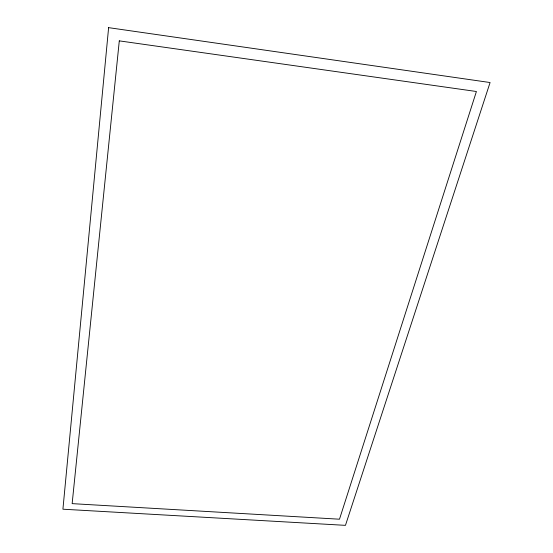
<?xml version="1.0" encoding="UTF-8"?>
<svg xmlns="http://www.w3.org/2000/svg" width="553" height="553" viewBox="0 0 553 553"><rect width="100%" height="100%" fill="white"/><g stroke="black" fill="none" stroke-linecap="round" stroke-linejoin="round"><path stroke-width="0.83" d="M108.616 27.65L62.918 509.202L345.459 525.35L490.082 82.535L108.616 27.65M119.289 40.867L72.146 503.638L339.487 519.205L476.41 91.501L119.289 40.867"/></g></svg>
